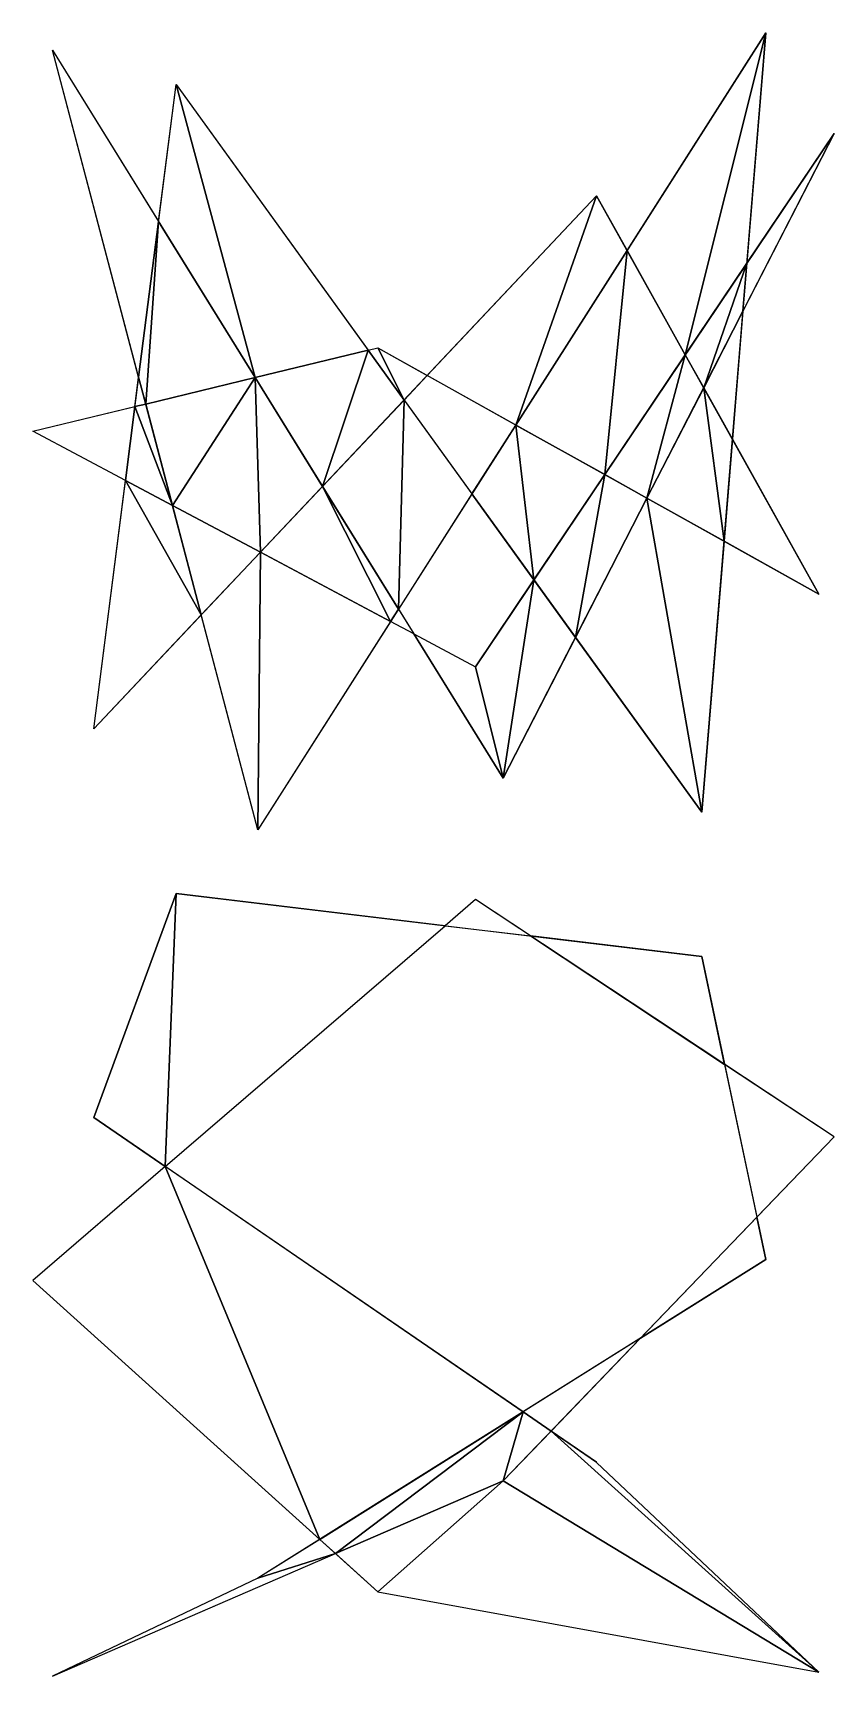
# Model space of a CAD drawing. Header units: metres. Extents: x -642 to 368, y -392 to 227.
# Drawn here: x 224.7 to 368.3, y -68 to 226.6 of the extents above; entities that cross this region are included whole.
import ezdxf

# ---------------------------------------------------------------- set-up
doc = ezdxf.new("R2010")
doc.units = ezdxf.units.M

msp = doc.modelspace()

# ---------------------------------------------------------------- linework, layer by layer
for p, q in [((356.0739, 226.557, -623.5383), (265.0562, 83.723785, -623.5383)), ((356.0739, 226.557, -623.5383), (265.0562, 83.723785, -623.5383)), ((344.59137, 86.843735, -623.5383), (356.0739, 226.557, -623.5383)), ((344.59137, 86.843735, -623.5383), (356.0739, 226.557, -623.5383)), ((265.0562, 83.723785, -623.5383), (228.24261, 223.43536, -623.5383)), ((228.24261, 223.43536, -623.5383), (309.0178, 92.95317, -623.5383)), ((265.0562, 83.723785, -623.5383), (228.24261, 223.43536, -623.5383)), ((228.24261, 223.43536, -623.5383), (309.0178, 92.95317, -623.5383)), ((235.64041, 101.7735, -623.5383), (250.38461, 217.33054, -623.5383)), ((235.64041, 101.7735, -623.5383), (250.38461, 217.33054, -623.5383)), ((250.38461, 217.33054, -623.5383), (344.59137, 86.843735, -623.5383)), ((250.38461, 217.33054, -623.5383), (344.59137, 86.843735, -623.5383)), ((368.3061, 208.50458, -623.5383), (304.04333, 112.9359, -623.5383)), ((368.3061, 208.50458, -623.5383), (304.04333, 112.9359, -623.5383)), ((309.0178, 92.95317, -623.5383), (368.3061, 208.50458, -623.5383)), ((309.0178, 92.95317, -623.5383), (368.3061, 208.50458, -623.5383)), ((325.74713, 197.35007, -623.5383), (235.64041, 101.7735, -623.5383)), ((325.74713, 197.35007, -623.5383), (235.64041, 101.7735, -623.5383)), ((365.56854, 125.93135, -623.5383), (325.74713, 197.35007, -623.5383)), ((365.56854, 125.93135, -623.5383), (325.74713, 197.35007, -623.5383)), ((224.73001, 155.14001, -623.5383), (286.54663, 170.07062, -623.5383)), ((224.73001, 155.14001, -623.5383), (286.54663, 170.07062, -623.5383)), ((286.54663, 170.07062, -623.5383), (365.56854, 125.93135, -623.5383)), ((286.54663, 170.07062, -623.5383), (365.56854, 125.93135, -623.5383)), ((235.64041, 32.12744, -623.5383), (250.38461, 72.2836, -623.5383)), ((235.64041, 32.12744, -623.5383), (250.38461, 72.2836, -623.5383)), ((235.64041, 32.12744, -623.5383), (250.38461, 72.2836, -623.5383)), ((235.64041, 32.12744, -623.5383), (250.38461, 72.2836, -623.5383)), ((235.64041, 32.12744, -623.5383), (250.38461, 72.2836, -623.5383)), ((235.64041, 32.12744, -623.5383), (250.38461, 72.2836, -623.5383)), ((250.38461, 72.2836, -623.5383), (344.59137, 61.01584, -623.5383)), ((250.38461, 72.2836, -623.5383), (344.59137, 61.01584, -623.5383)), ((250.38461, 72.2836, -623.5383), (344.59137, 61.01584, -623.5383)), ((250.38461, 72.2836, -623.5383), (344.59137, 61.01584, -623.5383)), ((250.38461, 72.2836, -623.5383), (344.59137, 61.01584, -623.5383)), ((250.38461, 72.2836, -623.5383), (344.59137, 61.01584, -623.5383)), ((368.3061, 28.657547, -623.5383), (304.04333, 71.21503, -623.5383)), ((368.3061, 28.657547, -623.5383), (304.04333, 71.21503, -623.5383)), ((368.3061, 28.657547, -623.5383), (304.04333, 71.21503, -623.5383)), ((368.3061, 28.657547, -623.5383), (304.04333, 71.21503, -623.5383)), ((368.3061, 28.657547, -623.5383), (304.04333, 71.21503, -623.5383)), ((368.3061, 28.657547, -623.5383), (304.04333, 71.21503, -623.5383)), ((344.59137, 61.01584, -623.5383), (356.0739, 6.67453, -623.5383)), ((344.59137, 61.01584, -623.5383), (356.0739, 6.67453, -623.5383)), ((344.59137, 61.01584, -623.5383), (356.0739, 6.67453, -623.5383)), ((344.59137, 61.01584, -623.5383), (356.0739, 6.67453, -623.5383)), ((344.59137, 61.01584, -623.5383), (356.0739, 6.67453, -623.5383)), ((344.59137, 61.01584, -623.5383), (356.0739, 6.67453, -623.5383)), ((325.74713, -29.68129, -623.5383), (235.64041, 32.12744, -623.5383)), ((325.74713, -29.68129, -623.5383), (235.64041, 32.12744, -623.5383)), ((325.74713, -29.68129, -623.5383), (235.64041, 32.12744, -623.5383)), ((325.74713, -29.68129, -623.5383), (235.64041, 32.12744, -623.5383)), ((325.74713, -29.68129, -623.5383), (235.64041, 32.12744, -623.5383)), ((325.74713, -29.68129, -623.5383), (235.64041, 32.12744, -623.5383)), ((309.0178, -32.981995, -623.5383), (368.3061, 28.657547, -623.5383)), ((309.0178, -32.981995, -623.5383), (368.3061, 28.657547, -623.5383)), ((309.0178, -32.981995, -623.5383), (368.3061, 28.657547, -623.5383)), ((309.0178, -32.981995, -623.5383), (368.3061, 28.657547, -623.5383)), ((309.0178, -32.981995, -623.5383), (368.3061, 28.657547, -623.5383)), ((309.0178, -32.981995, -623.5383), (368.3061, 28.657547, -623.5383)), ((356.0739, 6.67453, -623.5383), (265.0562, -50.444725, -623.5383)), ((356.0739, 6.67453, -623.5383), (265.0562, -50.444725, -623.5383)), ((356.0739, 6.67453, -623.5383), (265.0562, -50.444725, -623.5383)), ((356.0739, 6.67453, -623.5383), (265.0562, -50.444725, -623.5383)), ((356.0739, 6.67453, -623.5383), (265.0562, -50.444725, -623.5383)), ((356.0739, 6.67453, -623.5383), (265.0562, -50.444725, -623.5383)), ((224.73001, 2.919998, -623.5383), (286.54663, -52.88678, -623.5383)), ((224.73001, 2.919998, -623.5383), (286.54663, -52.88678, -623.5383)), ((224.73001, 2.919998, -623.5383), (286.54663, -52.88678, -623.5383)), ((224.73001, 2.919998, -623.5383), (286.54663, -52.88678, -623.5383)), ((224.73001, 2.919998, -623.5383), (286.54663, -52.88678, -623.5383)), ((224.73001, 2.919998, -623.5383), (286.54663, -52.88678, -623.5383)), ((365.56854, -67.32081, -623.5383), (325.74713, -29.68129, -623.5383)), ((365.56854, -67.32081, -623.5383), (325.74713, -29.68129, -623.5383)), ((365.56854, -67.32081, -623.5383), (325.74713, -29.68129, -623.5383)), ((365.56854, -67.32081, -623.5383), (325.74713, -29.68129, -623.5383)), ((365.56854, -67.32081, -623.5383), (325.74713, -29.68129, -623.5383)), ((365.56854, -67.32081, -623.5383), (325.74713, -29.68129, -623.5383)), ((228.24261, -68.00603, -623.5383), (309.0178, -32.981995, -623.5383)), ((228.24261, -68.00603, -623.5383), (309.0178, -32.981995, -623.5383)), ((228.24261, -68.00603, -623.5383), (309.0178, -32.981995, -623.5383)), ((228.24261, -68.00603, -623.5383), (309.0178, -32.981995, -623.5383)), ((228.24261, -68.00603, -623.5383), (309.0178, -32.981995, -623.5383)), ((228.24261, -68.00603, -623.5383), (309.0178, -32.981995, -623.5383)), ((265.0562, -50.444725, -623.5383), (228.24261, -68.00603, -623.5383)), ((265.0562, -50.444725, -623.5383), (228.24261, -68.00603, -623.5383)), ((265.0562, -50.444725, -623.5383), (228.24261, -68.00603, -623.5383)), ((265.0562, -50.444725, -623.5383), (228.24261, -68.00603, -623.5383)), ((265.0562, -50.444725, -623.5383), (228.24261, -68.00603, -623.5383)), ((265.0562, -50.444725, -623.5383), (228.24261, -68.00603, -623.5383)), ((286.54663, -52.88678, -623.5383), (365.56854, -67.32081, -623.5383)), ((286.54663, -52.88678, -623.5383), (365.56854, -67.32081, -623.5383)), ((286.54663, -52.88678, -623.5383), (365.56854, -67.32081, -623.5383)), ((286.54663, -52.88678, -623.5383), (365.56854, -67.32081, -623.5383)), ((286.54663, -52.88678, -623.5383), (365.56854, -67.32081, -623.5383)), ((286.54663, -52.88678, -623.5383), (365.56854, -67.32081, -623.5383))]:
    msp.add_line(p, q)
for points in [[(341.6396, 168.84735, -623.5383), (331.21423, 187.54492, -623.5383), (356.0739, 226.557, -623.5383), (356.074, 226.55711, -623.5382)], [(341.6396, 168.84735, -623.5383), (331.21423, 187.54492, -623.5383), (356.0739, 226.557, -623.5383), (356.074, 226.55711, -623.5382)], [(341.6396, 168.84735, -623.5383), (356.0739, 226.557, -623.5383), (352.68042, 185.26678, -623.5383), (352.6805, 185.26689, -623.5382)], [(341.6396, 168.84735, -623.5383), (356.0739, 226.557, -623.5383), (352.68042, 185.26678, -623.5383), (352.6805, 185.26689, -623.5382)], [(228.24261, 223.43536, -623.5383), (247.24664, 192.73679, -623.5383), (243.68561, 164.82755, -623.5383), (243.68571, 164.82765, -623.5382)], [(228.24261, 223.43536, -623.5383), (247.24664, 192.73679, -623.5383), (243.68561, 164.82755, -623.5383), (243.68571, 164.82765, -623.5382)], [(264.56488, 164.76135, -623.5383), (247.24664, 192.73679, -623.5383), (250.38461, 217.33054, -623.5383), (250.38472, 217.33064, -623.5382)], [(264.56488, 164.76135, -623.5383), (247.24664, 192.73679, -623.5383), (250.38461, 217.33054, -623.5383), (250.38472, 217.33064, -623.5382)], [(264.56488, 164.76135, -623.5383), (250.38461, 217.33054, -623.5383), (284.80777, 169.65063, -623.5383), (284.80786, 169.65074, -623.5382)], [(264.56488, 164.76135, -623.5383), (250.38461, 217.33054, -623.5383), (284.80777, 169.65063, -623.5383), (284.80786, 169.65074, -623.5382)], [(368.3061, 208.50458, -623.5383), (351.97424, 176.6742, -623.5383), (352.68042, 185.26678, -623.5383), (352.6805, 185.26689, -623.5382)], [(368.3061, 208.50458, -623.5383), (351.97424, 176.6742, -623.5383), (352.68042, 185.26678, -623.5383), (352.6805, 185.26689, -623.5382)], [(311.2767, 156.25714, -623.5383), (295.37814, 165.1376, -623.5383), (325.74713, 197.35007, -623.5383), (325.74722, 197.35017, -623.5382)], [(311.2767, 156.25714, -623.5383), (295.37814, 165.1376, -623.5383), (325.74713, 197.35007, -623.5383), (325.74722, 197.35017, -623.5382)], [(311.2767, 156.25714, -623.5383), (325.74713, 197.35007, -623.5383), (331.21423, 187.54492, -623.5383), (331.21432, 187.54503, -623.5382)], [(311.2767, 156.25714, -623.5383), (325.74713, 197.35007, -623.5383), (331.21423, 187.54492, -623.5383), (331.21432, 187.54503, -623.5382)], [(244.95132, 160.02406, -623.5383), (243.68561, 164.82755, -623.5383), (247.24664, 192.73679, -623.5383), (247.24675, 192.7369, -623.5382)], [(244.95132, 160.02406, -623.5383), (243.68561, 164.82755, -623.5383), (247.24664, 192.73679, -623.5383), (247.24675, 192.7369, -623.5382)], [(264.56488, 164.76135, -623.5383), (244.95132, 160.02406, -623.5383), (247.24664, 192.73679, -623.5383), (247.24675, 192.7369, -623.5382)], [(264.56488, 164.76135, -623.5383), (244.95132, 160.02406, -623.5383), (247.24664, 192.73679, -623.5383), (247.24675, 192.7369, -623.5382)], [(327.19485, 147.36577, -623.5383), (311.2767, 156.25714, -623.5383), (331.21423, 187.54492, -623.5383), (331.21432, 187.54503, -623.5382)], [(327.19485, 147.36577, -623.5383), (311.2767, 156.25714, -623.5383), (331.21423, 187.54492, -623.5383), (331.21432, 187.54503, -623.5382)], [(327.19485, 147.36577, -623.5383), (331.21423, 187.54492, -623.5383), (341.6396, 168.84735, -623.5383), (341.63968, 168.84746, -623.5382)], [(327.19485, 147.36577, -623.5383), (331.21423, 187.54492, -623.5383), (341.6396, 168.84735, -623.5383), (341.63968, 168.84746, -623.5382)], [(344.93024, 162.94562, -623.5383), (341.6396, 168.84735, -623.5383), (352.68042, 185.26678, -623.5383), (352.6805, 185.26689, -623.5382)], [(344.93024, 162.94562, -623.5383), (341.6396, 168.84735, -623.5383), (352.68042, 185.26678, -623.5383), (352.6805, 185.26689, -623.5382)], [(344.93024, 162.94562, -623.5383), (352.68042, 185.26678, -623.5383), (351.97424, 176.6742, -623.5383), (351.97433, 176.6743, -623.5382)], [(344.93024, 162.94562, -623.5383), (352.68042, 185.26678, -623.5383), (351.97424, 176.6742, -623.5383), (351.97433, 176.6743, -623.5382)], [(344.93024, 162.94562, -623.5383), (351.97424, 176.6742, -623.5383), (350.086, 153.69897, -623.5383), (350.0861, 153.69908, -623.5382)], [(344.93024, 162.94562, -623.5383), (351.97424, 176.6742, -623.5383), (350.086, 153.69897, -623.5383), (350.0861, 153.69908, -623.5382)], [(264.56488, 164.76135, -623.5383), (284.80777, 169.65063, -623.5383), (276.6376, 145.25938, -623.5383), (276.6377, 145.25949, -623.5382)], [(264.56488, 164.76135, -623.5383), (284.80777, 169.65063, -623.5383), (276.6376, 145.25938, -623.5383), (276.6377, 145.25949, -623.5382)], [(284.80777, 169.65063, -623.5383), (291.23715, 160.74521, -623.5383), (276.6376, 145.25938, -623.5383), (276.6377, 145.25949, -623.5382)], [(284.80777, 169.65063, -623.5383), (291.23715, 160.74521, -623.5383), (276.6376, 145.25938, -623.5383), (276.6377, 145.25949, -623.5382)], [(291.23715, 160.74521, -623.5383), (284.80777, 169.65063, -623.5383), (286.54663, 170.07062, -623.5383), (286.54672, 170.07072, -623.5382)], [(291.23715, 160.74521, -623.5383), (284.80777, 169.65063, -623.5383), (286.54663, 170.07062, -623.5383), (286.54672, 170.07072, -623.5382)], [(291.23715, 160.74521, -623.5383), (286.54663, 170.07062, -623.5383), (295.37814, 165.1376, -623.5383), (295.37823, 165.13771, -623.5382)], [(291.23715, 160.74521, -623.5383), (286.54663, 170.07062, -623.5383), (295.37814, 165.1376, -623.5383), (295.37823, 165.13771, -623.5382)], [(327.19485, 147.36577, -623.5383), (341.6396, 168.84735, -623.5383), (334.76642, 143.13652, -623.5383), (334.7665, 143.13663, -623.5382)], [(327.19485, 147.36577, -623.5383), (341.6396, 168.84735, -623.5383), (334.76642, 143.13652, -623.5383), (334.7665, 143.13663, -623.5382)], [(344.93024, 162.94562, -623.5383), (334.76642, 143.13652, -623.5383), (341.6396, 168.84735, -623.5383), (341.63968, 168.84746, -623.5382)], [(344.93024, 162.94562, -623.5383), (334.76642, 143.13652, -623.5383), (341.6396, 168.84735, -623.5383), (341.63968, 168.84746, -623.5382)], [(243.68561, 164.82755, -623.5383), (244.95132, 160.02406, -623.5383), (243.013, 159.55591, -623.5383), (243.0131, 159.55602, -623.5382)], [(243.68561, 164.82755, -623.5383), (244.95132, 160.02406, -623.5383), (243.013, 159.55591, -623.5383), (243.0131, 159.55602, -623.5382)], [(264.56488, 164.76135, -623.5383), (249.74576, 141.82867, -623.5383), (244.95132, 160.02406, -623.5383), (244.95143, 160.02417, -623.5382)], [(264.56488, 164.76135, -623.5383), (249.74576, 141.82867, -623.5383), (244.95132, 160.02406, -623.5383), (244.95143, 160.02417, -623.5382)], [(264.56488, 164.76135, -623.5383), (265.49994, 133.44559, -623.5383), (249.74576, 141.82867, -623.5383), (249.74586, 141.82878, -623.5382)], [(264.56488, 164.76135, -623.5383), (265.49994, 133.44559, -623.5383), (249.74576, 141.82867, -623.5383), (249.74586, 141.82878, -623.5382)], [(264.56488, 164.76135, -623.5383), (276.6376, 145.25938, -623.5383), (265.49994, 133.44559, -623.5383), (265.50003, 133.4457, -623.5382)], [(264.56488, 164.76135, -623.5383), (276.6376, 145.25938, -623.5383), (265.49994, 133.44559, -623.5383), (265.50003, 133.4457, -623.5382)], [(344.93024, 162.94562, -623.5383), (348.58356, 135.41864, -623.5383), (334.76642, 143.13652, -623.5383), (334.7665, 143.13663, -623.5382)], [(344.93024, 162.94562, -623.5383), (348.58356, 135.41864, -623.5383), (334.76642, 143.13652, -623.5383), (334.7665, 143.13663, -623.5382)], [(344.93024, 162.94562, -623.5383), (350.086, 153.69897, -623.5383), (348.58356, 135.41864, -623.5383), (348.58365, 135.41875, -623.5382)], [(344.93024, 162.94562, -623.5383), (350.086, 153.69897, -623.5383), (348.58356, 135.41864, -623.5383), (348.58365, 135.41875, -623.5382)], [(224.73001, 155.14001, -623.5383), (243.013, 159.55591, -623.5383), (241.323, 146.31058, -623.5383), (241.3231, 146.31068, -623.5382)], [(224.73001, 155.14001, -623.5383), (243.013, 159.55591, -623.5383), (241.323, 146.31058, -623.5383), (241.3231, 146.31068, -623.5382)], [(249.74576, 141.82867, -623.5383), (241.323, 146.31058, -623.5383), (243.013, 159.55591, -623.5383), (243.0131, 159.55602, -623.5382)], [(249.74576, 141.82867, -623.5383), (241.323, 146.31058, -623.5383), (243.013, 159.55591, -623.5383), (243.0131, 159.55602, -623.5382)], [(249.74576, 141.82867, -623.5383), (243.013, 159.55591, -623.5383), (244.95132, 160.02406, -623.5383), (244.95143, 160.02417, -623.5382)], [(249.74576, 141.82867, -623.5383), (243.013, 159.55591, -623.5383), (244.95132, 160.02406, -623.5383), (244.95143, 160.02417, -623.5382)], [(290.25317, 123.26509, -623.5383), (276.6376, 145.25938, -623.5383), (291.23715, 160.74521, -623.5383), (291.23724, 160.74532, -623.5382)], [(290.25317, 123.26509, -623.5383), (276.6376, 145.25938, -623.5383), (291.23715, 160.74521, -623.5383), (291.23724, 160.74532, -623.5382)], [(290.25317, 123.26509, -623.5383), (291.23715, 160.74521, -623.5383), (303.4007, 143.89738, -623.5383), (303.4008, 143.89749, -623.5382)], [(290.25317, 123.26509, -623.5383), (291.23715, 160.74521, -623.5383), (303.4007, 143.89738, -623.5383), (303.4008, 143.89749, -623.5382)], [(311.2767, 156.25714, -623.5383), (314.51288, 128.50574, -623.5383), (303.4007, 143.89738, -623.5383), (303.4008, 143.89749, -623.5382)], [(311.2767, 156.25714, -623.5383), (314.51288, 128.50574, -623.5383), (303.4007, 143.89738, -623.5383), (303.4008, 143.89749, -623.5382)], [(327.19485, 147.36577, -623.5383), (314.51288, 128.50574, -623.5383), (311.2767, 156.25714, -623.5383), (311.2768, 156.25725, -623.5382)], [(327.19485, 147.36577, -623.5383), (314.51288, 128.50574, -623.5383), (311.2767, 156.25714, -623.5383), (311.2768, 156.25725, -623.5382)], [(365.56854, 125.93135, -623.5383), (348.58356, 135.41864, -623.5383), (350.086, 153.69897, -623.5383), (350.0861, 153.69908, -623.5382)], [(365.56854, 125.93135, -623.5383), (348.58356, 135.41864, -623.5383), (350.086, 153.69897, -623.5383), (350.0861, 153.69908, -623.5382)], [(327.19485, 147.36577, -623.5383), (321.96405, 118.18509, -623.5383), (314.51288, 128.50574, -623.5383), (314.51297, 128.50584, -623.5382)], [(327.19485, 147.36577, -623.5383), (321.96405, 118.18509, -623.5383), (314.51288, 128.50574, -623.5383), (314.51297, 128.50584, -623.5382)], [(327.19485, 147.36577, -623.5383), (334.76642, 143.13652, -623.5383), (321.96405, 118.18509, -623.5383), (321.96414, 118.18519, -623.5382)], [(327.19485, 147.36577, -623.5383), (334.76642, 143.13652, -623.5383), (321.96405, 118.18509, -623.5383), (321.96414, 118.18519, -623.5382)], [(241.323, 146.31058, -623.5383), (254.91348, 122.21654, -623.5383), (235.64041, 101.7735, -623.5383), (235.64052, 101.7736, -623.5382)], [(241.323, 146.31058, -623.5383), (254.91348, 122.21654, -623.5383), (235.64041, 101.7735, -623.5383), (235.64052, 101.7736, -623.5382)], [(241.323, 146.31058, -623.5383), (249.74576, 141.82867, -623.5383), (254.91348, 122.21654, -623.5383), (254.91359, 122.21664, -623.5382)], [(241.323, 146.31058, -623.5383), (249.74576, 141.82867, -623.5383), (254.91348, 122.21654, -623.5383), (254.91359, 122.21664, -623.5382)], [(276.6376, 145.25938, -623.5383), (288.82974, 121.03134, -623.5383), (265.49994, 133.44559, -623.5383), (265.50003, 133.4457, -623.5382)], [(276.6376, 145.25938, -623.5383), (288.82974, 121.03134, -623.5383), (265.49994, 133.44559, -623.5383), (265.50003, 133.4457, -623.5382)], [(276.6376, 145.25938, -623.5383), (290.25317, 123.26509, -623.5383), (288.82974, 121.03134, -623.5383), (288.82983, 121.03144, -623.5382)], [(276.6376, 145.25938, -623.5383), (290.25317, 123.26509, -623.5383), (288.82974, 121.03134, -623.5383), (288.82983, 121.03144, -623.5382)], [(265.49994, 133.44559, -623.5383), (254.91348, 122.21654, -623.5383), (249.74576, 141.82867, -623.5383), (249.74586, 141.82878, -623.5382)], [(265.49994, 133.44559, -623.5383), (254.91348, 122.21654, -623.5383), (249.74576, 141.82867, -623.5383), (249.74586, 141.82878, -623.5382)], [(344.59137, 86.843735, -623.5383), (321.96405, 118.18509, -623.5383), (334.76642, 143.13652, -623.5383), (334.7665, 143.13663, -623.5382)], [(344.59137, 86.843735, -623.5383), (321.96405, 118.18509, -623.5383), (334.76642, 143.13652, -623.5383), (334.7665, 143.13663, -623.5382)], [(344.59137, 86.843735, -623.5383), (334.76642, 143.13652, -623.5383), (348.58356, 135.41864, -623.5383), (348.58365, 135.41875, -623.5382)], [(344.59137, 86.843735, -623.5383), (334.76642, 143.13652, -623.5383), (348.58356, 135.41864, -623.5383), (348.58365, 135.41875, -623.5382)], [(254.91348, 122.21654, -623.5383), (265.49994, 133.44559, -623.5383), (265.0562, 83.723785, -623.5383), (265.0563, 83.723885, -623.5382)], [(254.91348, 122.21654, -623.5383), (265.49994, 133.44559, -623.5383), (265.0562, 83.723785, -623.5383), (265.0563, 83.723885, -623.5382)], [(288.82974, 121.03134, -623.5383), (265.0562, 83.723785, -623.5383), (265.49994, 133.44559, -623.5383), (265.50003, 133.4457, -623.5382)], [(288.82974, 121.03134, -623.5383), (265.0562, 83.723785, -623.5383), (265.49994, 133.44559, -623.5383), (265.50003, 133.4457, -623.5382)], [(309.0178, 92.95317, -623.5383), (304.04333, 112.9359, -623.5383), (314.51288, 128.50574, -623.5383), (314.51297, 128.50584, -623.5382)], [(309.0178, 92.95317, -623.5383), (304.04333, 112.9359, -623.5383), (314.51288, 128.50574, -623.5383), (314.51297, 128.50584, -623.5382)], [(309.0178, 92.95317, -623.5383), (314.51288, 128.50574, -623.5383), (321.96405, 118.18509, -623.5383), (321.96414, 118.18519, -623.5382)], [(309.0178, 92.95317, -623.5383), (314.51288, 128.50574, -623.5383), (321.96405, 118.18509, -623.5383), (321.96414, 118.18519, -623.5382)], [(293.01447, 118.80458, -623.5383), (288.82974, 121.03134, -623.5383), (290.25317, 123.26509, -623.5383), (290.25327, 123.26519, -623.5382)], [(293.01447, 118.80458, -623.5383), (288.82974, 121.03134, -623.5383), (290.25317, 123.26509, -623.5383), (290.25327, 123.26519, -623.5382)], [(309.0178, 92.95317, -623.5383), (293.01447, 118.80458, -623.5383), (304.04333, 112.9359, -623.5383), (304.04343, 112.936, -623.5382)], [(309.0178, 92.95317, -623.5383), (293.01447, 118.80458, -623.5383), (304.04333, 112.9359, -623.5383), (304.04343, 112.936, -623.5382)], [(250.38461, 72.2836, -623.5383), (235.64041, 32.12744, -623.5383), (248.44736, 23.342499, -623.5383), (248.44746, 23.342598, -623.5382)], [(250.38461, 72.2836, -623.5383), (235.64041, 32.12744, -623.5383), (248.44736, 23.342499, -623.5383), (248.44746, 23.342598, -623.5382)], [(250.38461, 72.2836, -623.5383), (235.64041, 32.12744, -623.5383), (248.44736, 23.342499, -623.5383), (248.44746, 23.342598, -623.5382)], [(250.38461, 72.2836, -623.5383), (235.64041, 32.12744, -623.5383), (248.44736, 23.342499, -623.5383), (248.44746, 23.342598, -623.5382)], [(250.38461, 72.2836, -623.5383), (235.64041, 32.12744, -623.5383), (248.44736, 23.342499, -623.5383), (248.44746, 23.342598, -623.5382)], [(250.38461, 72.2836, -623.5383), (235.64041, 32.12744, -623.5383), (248.44736, 23.342499, -623.5383), (248.44746, 23.342598, -623.5382)], [(250.38461, 72.2836, -623.5383), (248.44736, 23.342499, -623.5383), (298.58862, 66.51807, -623.5383), (298.5887, 66.518166, -623.5382)], [(250.38461, 72.2836, -623.5383), (248.44736, 23.342499, -623.5383), (298.58862, 66.51807, -623.5383), (298.5887, 66.518166, -623.5382)], [(250.38461, 72.2836, -623.5383), (248.44736, 23.342499, -623.5383), (298.58862, 66.51807, -623.5383), (298.5887, 66.518166, -623.5382)], [(250.38461, 72.2836, -623.5383), (248.44736, 23.342499, -623.5383), (298.58862, 66.51807, -623.5383), (298.5887, 66.518166, -623.5382)], [(250.38461, 72.2836, -623.5383), (248.44736, 23.342499, -623.5383), (298.58862, 66.51807, -623.5383), (298.5887, 66.518166, -623.5382)], [(250.38461, 72.2836, -623.5383), (248.44736, 23.342499, -623.5383), (298.58862, 66.51807, -623.5383), (298.5887, 66.518166, -623.5382)], [(313.9015, 64.686554, -623.5383), (304.04333, 71.21503, -623.5383), (298.58862, 66.51807, -623.5383), (298.5887, 66.518166, -623.5382)], [(313.9015, 64.686554, -623.5383), (304.04333, 71.21503, -623.5383), (298.58862, 66.51807, -623.5383), (298.5887, 66.518166, -623.5382)], [(313.9015, 64.686554, -623.5383), (304.04333, 71.21503, -623.5383), (298.58862, 66.51807, -623.5383), (298.5887, 66.518166, -623.5382)], [(313.9015, 64.686554, -623.5383), (304.04333, 71.21503, -623.5383), (298.58862, 66.51807, -623.5383), (298.5887, 66.518166, -623.5382)], [(313.9015, 64.686554, -623.5383), (304.04333, 71.21503, -623.5383), (298.58862, 66.51807, -623.5383), (298.5887, 66.518166, -623.5382)], [(313.9015, 64.686554, -623.5383), (304.04333, 71.21503, -623.5383), (298.58862, 66.51807, -623.5383), (298.5887, 66.518166, -623.5382)], [(348.6829, 41.652878, -623.5383), (344.59137, 61.01584, -623.5383), (313.9015, 64.686554, -623.5383), (313.90158, 64.68665, -623.5382)], [(348.6829, 41.652878, -623.5383), (344.59137, 61.01584, -623.5383), (313.9015, 64.686554, -623.5383), (313.90158, 64.68665, -623.5382)], [(348.6829, 41.652878, -623.5383), (344.59137, 61.01584, -623.5383), (313.9015, 64.686554, -623.5383), (313.90158, 64.68665, -623.5382)], [(348.6829, 41.652878, -623.5383), (344.59137, 61.01584, -623.5383), (313.9015, 64.686554, -623.5383), (313.90158, 64.68665, -623.5382)], [(348.6829, 41.652878, -623.5383), (344.59137, 61.01584, -623.5383), (313.9015, 64.686554, -623.5383), (313.90158, 64.68665, -623.5382)], [(348.6829, 41.652878, -623.5383), (344.59137, 61.01584, -623.5383), (313.9015, 64.686554, -623.5383), (313.90158, 64.68665, -623.5382)], [(368.3061, 28.657547, -623.5383), (348.6829, 41.652878, -623.5383), (354.4687, 14.271362, -623.5383), (354.46878, 14.271462, -623.5382)], [(368.3061, 28.657547, -623.5383), (348.6829, 41.652878, -623.5383), (354.4687, 14.271362, -623.5383), (354.46878, 14.271462, -623.5382)], [(368.3061, 28.657547, -623.5383), (348.6829, 41.652878, -623.5383), (354.4687, 14.271362, -623.5383), (354.46878, 14.271462, -623.5382)], [(368.3061, 28.657547, -623.5383), (348.6829, 41.652878, -623.5383), (354.4687, 14.271362, -623.5383), (354.46878, 14.271462, -623.5382)], [(368.3061, 28.657547, -623.5383), (348.6829, 41.652878, -623.5383), (354.4687, 14.271362, -623.5383), (354.46878, 14.271462, -623.5382)], [(368.3061, 28.657547, -623.5383), (348.6829, 41.652878, -623.5383), (354.4687, 14.271362, -623.5383), (354.46878, 14.271462, -623.5382)], [(248.44736, 23.342499, -623.5383), (224.73001, 2.919998, -623.5383), (276.1381, -43.490166, -623.5383), (276.13818, -43.490067, -623.5382)], [(248.44736, 23.342499, -623.5383), (224.73001, 2.919998, -623.5383), (276.1381, -43.490166, -623.5383), (276.13818, -43.490067, -623.5382)], [(248.44736, 23.342499, -623.5383), (224.73001, 2.919998, -623.5383), (276.1381, -43.490166, -623.5383), (276.13818, -43.490067, -623.5382)], [(248.44736, 23.342499, -623.5383), (224.73001, 2.919998, -623.5383), (276.1381, -43.490166, -623.5383), (276.13818, -43.490067, -623.5382)], [(248.44736, 23.342499, -623.5383), (224.73001, 2.919998, -623.5383), (276.1381, -43.490166, -623.5383), (276.13818, -43.490067, -623.5382)], [(248.44736, 23.342499, -623.5383), (224.73001, 2.919998, -623.5383), (276.1381, -43.490166, -623.5383), (276.13818, -43.490067, -623.5382)], [(248.44736, 23.342499, -623.5383), (276.1381, -43.490166, -623.5383), (312.55817, -20.634308, -623.5383), (312.55826, -20.634209, -623.5382)], [(248.44736, 23.342499, -623.5383), (276.1381, -43.490166, -623.5383), (312.55817, -20.634308, -623.5383), (312.55826, -20.634209, -623.5382)], [(248.44736, 23.342499, -623.5383), (276.1381, -43.490166, -623.5383), (312.55817, -20.634308, -623.5383), (312.55826, -20.634209, -623.5382)], [(248.44736, 23.342499, -623.5383), (276.1381, -43.490166, -623.5383), (312.55817, -20.634308, -623.5383), (312.55826, -20.634209, -623.5382)], [(248.44736, 23.342499, -623.5383), (276.1381, -43.490166, -623.5383), (312.55817, -20.634308, -623.5383), (312.55826, -20.634209, -623.5382)], [(248.44736, 23.342499, -623.5383), (276.1381, -43.490166, -623.5383), (312.55817, -20.634308, -623.5383), (312.55826, -20.634209, -623.5382)], [(356.0739, 6.67453, -623.5383), (354.4687, 14.271362, -623.5383), (333.58948, -7.435852, -623.5383), (333.58957, -7.435752, -623.5382)], [(356.0739, 6.67453, -623.5383), (354.4687, 14.271362, -623.5383), (333.58948, -7.435852, -623.5383), (333.58957, -7.435752, -623.5382)], [(356.0739, 6.67453, -623.5383), (354.4687, 14.271362, -623.5383), (333.58948, -7.435852, -623.5383), (333.58957, -7.435752, -623.5382)], [(356.0739, 6.67453, -623.5383), (354.4687, 14.271362, -623.5383), (333.58948, -7.435852, -623.5383), (333.58957, -7.435752, -623.5382)], [(356.0739, 6.67453, -623.5383), (354.4687, 14.271362, -623.5383), (333.58948, -7.435852, -623.5383), (333.58957, -7.435752, -623.5382)], [(356.0739, 6.67453, -623.5383), (354.4687, 14.271362, -623.5383), (333.58948, -7.435852, -623.5383), (333.58957, -7.435752, -623.5382)], [(317.5807, -24.079529, -623.5383), (333.58948, -7.435852, -623.5383), (312.55817, -20.634308, -623.5383), (312.55826, -20.634209, -623.5382)], [(317.5807, -24.079529, -623.5383), (333.58948, -7.435852, -623.5383), (312.55817, -20.634308, -623.5383), (312.55826, -20.634209, -623.5382)], [(317.5807, -24.079529, -623.5383), (333.58948, -7.435852, -623.5383), (312.55817, -20.634308, -623.5383), (312.55826, -20.634209, -623.5382)], [(317.5807, -24.079529, -623.5383), (333.58948, -7.435852, -623.5383), (312.55817, -20.634308, -623.5383), (312.55826, -20.634209, -623.5382)], [(317.5807, -24.079529, -623.5383), (333.58948, -7.435852, -623.5383), (312.55817, -20.634308, -623.5383), (312.55826, -20.634209, -623.5382)], [(317.5807, -24.079529, -623.5383), (333.58948, -7.435852, -623.5383), (312.55817, -20.634308, -623.5383), (312.55826, -20.634209, -623.5382)], [(278.94302, -46.0224, -623.5383), (312.55817, -20.634308, -623.5383), (276.1381, -43.490166, -623.5383), (276.13818, -43.490067, -623.5382)], [(278.94302, -46.0224, -623.5383), (312.55817, -20.634308, -623.5383), (276.1381, -43.490166, -623.5383), (276.13818, -43.490067, -623.5382)], [(278.94302, -46.0224, -623.5383), (312.55817, -20.634308, -623.5383), (276.1381, -43.490166, -623.5383), (276.13818, -43.490067, -623.5382)], [(278.94302, -46.0224, -623.5383), (312.55817, -20.634308, -623.5383), (276.1381, -43.490166, -623.5383), (276.13818, -43.490067, -623.5382)], [(278.94302, -46.0224, -623.5383), (312.55817, -20.634308, -623.5383), (276.1381, -43.490166, -623.5383), (276.13818, -43.490067, -623.5382)], [(278.94302, -46.0224, -623.5383), (312.55817, -20.634308, -623.5383), (276.1381, -43.490166, -623.5383), (276.13818, -43.490067, -623.5382)], [(278.94302, -46.0224, -623.5383), (309.0178, -32.981995, -623.5383), (312.55817, -20.634308, -623.5383), (312.55826, -20.634209, -623.5382)], [(278.94302, -46.0224, -623.5383), (309.0178, -32.981995, -623.5383), (312.55817, -20.634308, -623.5383), (312.55826, -20.634209, -623.5382)], [(278.94302, -46.0224, -623.5383), (309.0178, -32.981995, -623.5383), (312.55817, -20.634308, -623.5383), (312.55826, -20.634209, -623.5382)], [(278.94302, -46.0224, -623.5383), (309.0178, -32.981995, -623.5383), (312.55817, -20.634308, -623.5383), (312.55826, -20.634209, -623.5382)], [(278.94302, -46.0224, -623.5383), (309.0178, -32.981995, -623.5383), (312.55817, -20.634308, -623.5383), (312.55826, -20.634209, -623.5382)], [(278.94302, -46.0224, -623.5383), (309.0178, -32.981995, -623.5383), (312.55817, -20.634308, -623.5383), (312.55826, -20.634209, -623.5382)], [(317.5807, -24.079529, -623.5383), (312.55817, -20.634308, -623.5383), (309.0178, -32.981995, -623.5383), (309.01788, -32.981895, -623.5382)], [(317.5807, -24.079529, -623.5383), (312.55817, -20.634308, -623.5383), (309.0178, -32.981995, -623.5383), (309.01788, -32.981895, -623.5382)], [(317.5807, -24.079529, -623.5383), (312.55817, -20.634308, -623.5383), (309.0178, -32.981995, -623.5383), (309.01788, -32.981895, -623.5382)], [(317.5807, -24.079529, -623.5383), (312.55817, -20.634308, -623.5383), (309.0178, -32.981995, -623.5383), (309.01788, -32.981895, -623.5382)], [(317.5807, -24.079529, -623.5383), (312.55817, -20.634308, -623.5383), (309.0178, -32.981995, -623.5383), (309.01788, -32.981895, -623.5382)], [(317.5807, -24.079529, -623.5383), (312.55817, -20.634308, -623.5383), (309.0178, -32.981995, -623.5383), (309.01788, -32.981895, -623.5382)], [(317.5807, -24.079529, -623.5383), (309.0178, -32.981995, -623.5383), (365.56854, -67.32081, -623.5383), (365.56863, -67.32071, -623.5382)], [(317.5807, -24.079529, -623.5383), (309.0178, -32.981995, -623.5383), (365.56854, -67.32081, -623.5383), (365.56863, -67.32071, -623.5382)], [(317.5807, -24.079529, -623.5383), (309.0178, -32.981995, -623.5383), (365.56854, -67.32081, -623.5383), (365.56863, -67.32071, -623.5382)], [(317.5807, -24.079529, -623.5383), (309.0178, -32.981995, -623.5383), (365.56854, -67.32081, -623.5383), (365.56863, -67.32071, -623.5382)], [(317.5807, -24.079529, -623.5383), (309.0178, -32.981995, -623.5383), (365.56854, -67.32081, -623.5383), (365.56863, -67.32071, -623.5382)], [(317.5807, -24.079529, -623.5383), (309.0178, -32.981995, -623.5383), (365.56854, -67.32081, -623.5383), (365.56863, -67.32071, -623.5382)], [(317.5807, -24.079529, -623.5383), (365.56854, -67.32081, -623.5383), (325.74713, -29.68129, -623.5383), (325.74722, -29.68119, -623.5382)], [(317.5807, -24.079529, -623.5383), (365.56854, -67.32081, -623.5383), (325.74713, -29.68129, -623.5383), (325.74722, -29.68119, -623.5382)], [(317.5807, -24.079529, -623.5383), (365.56854, -67.32081, -623.5383), (325.74713, -29.68129, -623.5383), (325.74722, -29.68119, -623.5382)], [(317.5807, -24.079529, -623.5383), (365.56854, -67.32081, -623.5383), (325.74713, -29.68129, -623.5383), (325.74722, -29.68119, -623.5382)], [(317.5807, -24.079529, -623.5383), (365.56854, -67.32081, -623.5383), (325.74713, -29.68129, -623.5383), (325.74722, -29.68119, -623.5382)], [(317.5807, -24.079529, -623.5383), (365.56854, -67.32081, -623.5383), (325.74713, -29.68129, -623.5383), (325.74722, -29.68119, -623.5382)], [(278.94302, -46.0224, -623.5383), (286.54663, -52.88678, -623.5383), (309.0178, -32.981995, -623.5383), (309.01788, -32.981895, -623.5382)], [(278.94302, -46.0224, -623.5383), (286.54663, -52.88678, -623.5383), (309.0178, -32.981995, -623.5383), (309.01788, -32.981895, -623.5382)], [(278.94302, -46.0224, -623.5383), (286.54663, -52.88678, -623.5383), (309.0178, -32.981995, -623.5383), (309.01788, -32.981895, -623.5382)], [(278.94302, -46.0224, -623.5383), (286.54663, -52.88678, -623.5383), (309.0178, -32.981995, -623.5383), (309.01788, -32.981895, -623.5382)], [(278.94302, -46.0224, -623.5383), (286.54663, -52.88678, -623.5383), (309.0178, -32.981995, -623.5383), (309.01788, -32.981895, -623.5382)], [(278.94302, -46.0224, -623.5383), (286.54663, -52.88678, -623.5383), (309.0178, -32.981995, -623.5383), (309.01788, -32.981895, -623.5382)], [(309.0178, -32.981995, -623.5383), (286.54663, -52.88678, -623.5383), (365.56854, -67.32081, -623.5383), (365.56863, -67.32071, -623.5382)], [(309.0178, -32.981995, -623.5383), (286.54663, -52.88678, -623.5383), (365.56854, -67.32081, -623.5383), (365.56863, -67.32071, -623.5382)], [(309.0178, -32.981995, -623.5383), (286.54663, -52.88678, -623.5383), (365.56854, -67.32081, -623.5383), (365.56863, -67.32071, -623.5382)], [(309.0178, -32.981995, -623.5383), (286.54663, -52.88678, -623.5383), (365.56854, -67.32081, -623.5383), (365.56863, -67.32071, -623.5382)], [(309.0178, -32.981995, -623.5383), (286.54663, -52.88678, -623.5383), (365.56854, -67.32081, -623.5383), (365.56863, -67.32071, -623.5382)], [(309.0178, -32.981995, -623.5383), (286.54663, -52.88678, -623.5383), (365.56854, -67.32081, -623.5383), (365.56863, -67.32071, -623.5382)], [(278.94302, -46.0224, -623.5383), (276.1381, -43.490166, -623.5383), (265.0562, -50.444725, -623.5383), (265.0563, -50.444626, -623.5382)], [(278.94302, -46.0224, -623.5383), (276.1381, -43.490166, -623.5383), (265.0562, -50.444725, -623.5383), (265.0563, -50.444626, -623.5382)], [(278.94302, -46.0224, -623.5383), (276.1381, -43.490166, -623.5383), (265.0562, -50.444725, -623.5383), (265.0563, -50.444626, -623.5382)], [(278.94302, -46.0224, -623.5383), (276.1381, -43.490166, -623.5383), (265.0562, -50.444725, -623.5383), (265.0563, -50.444626, -623.5382)], [(278.94302, -46.0224, -623.5383), (276.1381, -43.490166, -623.5383), (265.0562, -50.444725, -623.5383), (265.0563, -50.444626, -623.5382)], [(278.94302, -46.0224, -623.5383), (276.1381, -43.490166, -623.5383), (265.0562, -50.444725, -623.5383), (265.0563, -50.444626, -623.5382)], [(278.94302, -46.0224, -623.5383), (265.0562, -50.444725, -623.5383), (228.24261, -68.00603, -623.5383), (228.24272, -68.00593, -623.5382)], [(278.94302, -46.0224, -623.5383), (265.0562, -50.444725, -623.5383), (228.24261, -68.00603, -623.5383), (228.24272, -68.00593, -623.5382)], [(278.94302, -46.0224, -623.5383), (265.0562, -50.444725, -623.5383), (228.24261, -68.00603, -623.5383), (228.24272, -68.00593, -623.5382)], [(278.94302, -46.0224, -623.5383), (265.0562, -50.444725, -623.5383), (228.24261, -68.00603, -623.5383), (228.24272, -68.00593, -623.5382)], [(278.94302, -46.0224, -623.5383), (265.0562, -50.444725, -623.5383), (228.24261, -68.00603, -623.5383), (228.24272, -68.00593, -623.5382)], [(278.94302, -46.0224, -623.5383), (265.0562, -50.444725, -623.5383), (228.24261, -68.00603, -623.5383), (228.24272, -68.00593, -623.5382)]]:
    msp.add_3dface(points)

doc.saveas('drawing.dxf')
